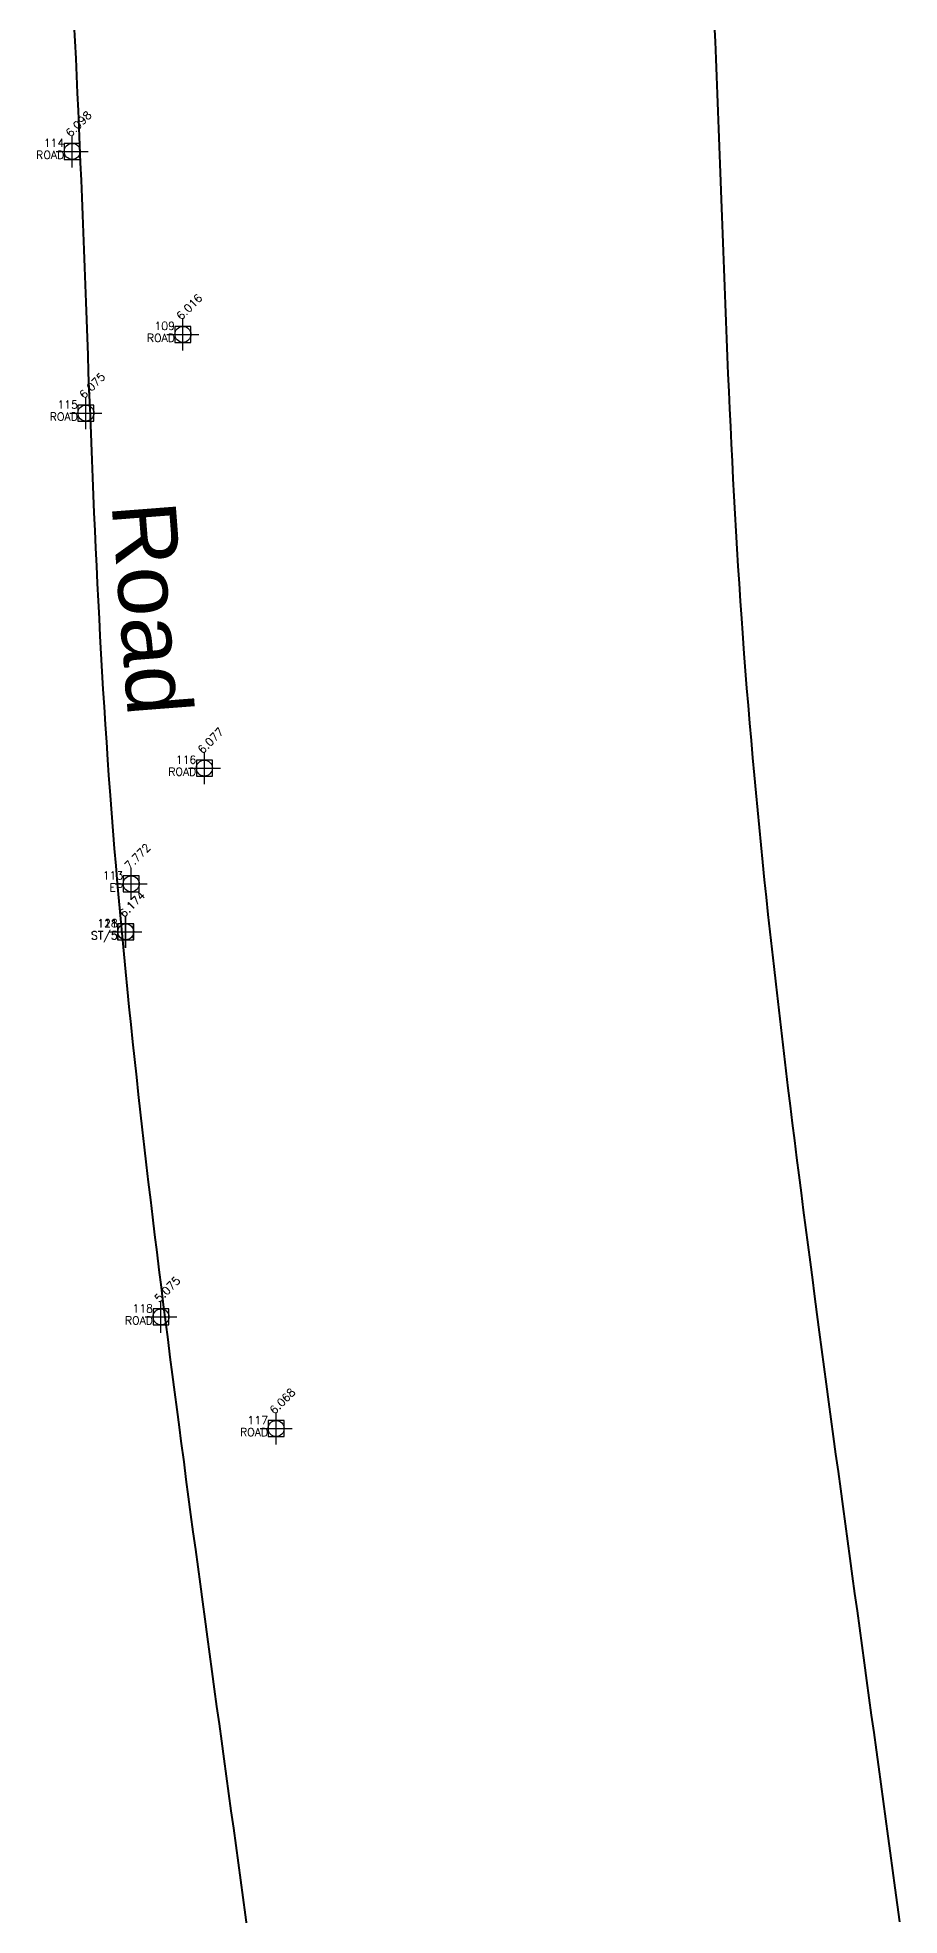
# Model space of a CAD drawing. Header units: millimetres. Extents: x 236733 to 237115, y 2579638 to 2580090.
# Drawn here: x 236958.1 to 236985, y 2579696.9 to 2579755.6 of the extents above; entities that cross this region are included whole.
import ezdxf
from ezdxf.enums import TextEntityAlignment as Align

# ---------------------------------------------------------------- set-up
doc = ezdxf.new("R2010")
doc.units = ezdxf.units.MM
doc.header["$MEASUREMENT"] = 0
doc.header["$PDMODE"] = 98
doc.header["$PDSIZE"] = 0.5
for name, color, linetype in [('Boundary', 6, 'Continuous'), ('Points', 7, 'Continuous'), ('Points-ELV', 6, 'Continuous'), ('Points-NUM', 4, 'Continuous'), ('Points-TXT', 3, 'Continuous'), ('Spot_Height', 7, 'Continuous')]:
    doc.layers.add(name, color=color, linetype=linetype)
doc.styles.add('romans', font='romans.shx')
doc.styles.get("Standard").update_dxf_attribs({"font": 'arial.ttf'})

# ---------------------------------------------------------------- blocks, each defined once
blk = doc.blocks.new('POINTS')
at = {"layer": 'Points'}
blk.add_line((0, 0), (0, 0), dxfattribs=at)
blk.add_point((0, 0), dxfattribs=at)
at = {"layer": 'Points-ELV', "style": 'romans'}
blk.add_attdef('ELEV', text='', height=1, rotation=45, dxfattribs=at).set_placement((0, 0), align=Align.BOTTOM_LEFT)
at = {"layer": 'Points-NUM', "style": 'romans'}
blk.add_attdef('PTNUM', text='', height=1, dxfattribs=at).set_placement((0, 0), align=Align.BOTTOM_RIGHT)
at = {"layer": 'Points-TXT', "style": 'romans'}
blk.add_attdef('DESC', text='', height=1, dxfattribs=at).set_placement((0, 0), align=Align.BOTTOM_RIGHT)

msp = doc.modelspace()

# ---------------------------------------------------------------- linework, layer by layer
at = {"layer": 'Boundary', "lineweight": 40}
for points in [[(236959.1934, 2579756.0013), (236959.221, 2579755.4604), (236959.2477, 2579754.9191), (236959.2736, 2579754.3775), (236959.2987, 2579753.8355), (236959.3232, 2579753.2932), (236959.347, 2579752.7505), (236959.3702, 2579752.2074), (236959.3929, 2579751.6626), (236959.4151, 2579751.1189), (236959.4368, 2579750.5749), (236959.4582, 2579750.0306), (236959.4793, 2579749.4859), (236959.5001, 2579748.9409), (236959.5207, 2579748.3955), (236959.5412, 2579747.8498), (236959.5616, 2579747.3038), (236959.582, 2579746.7574), (236959.6031, 2579746.1912), (236959.6228, 2579745.6637), (236959.6434, 2579745.1163), (236959.6643, 2579744.5687), (236959.6853, 2579744.0207), (236959.7067, 2579743.4725), (236959.7284, 2579742.924), (236959.7505, 2579742.3752), (236959.7731, 2579741.8262), (236959.7963, 2579741.2754), (236959.8201, 2579740.7257), (236959.8444, 2579740.1757), (236959.8695, 2579739.6256), (236959.8953, 2579739.0752), (236959.9219, 2579738.5245), (236959.9493, 2579737.9737), (236959.9777, 2579737.4227), (236960.0071, 2579736.8714), (236960.0375, 2579736.32), (236960.0689, 2579735.7683), (236960.1016, 2579735.2165), (236960.1354, 2579734.6646), (236960.1704, 2579734.1124), (236960.2068, 2579733.5602), (236960.2446, 2579733.008), (236960.2777, 2579732.5385), (236960.3243, 2579731.9031), (236960.3664, 2579731.3507), (236960.4098, 2579730.7989), (236960.4545, 2579730.2475), (236960.5006, 2579729.6963), (236960.5479, 2579729.1454), (236960.5965, 2579728.5949), (236960.6462, 2579728.0446), (236960.6972, 2579727.4945), (236960.7493, 2579726.9448), (236960.8026, 2579726.3952), (236960.8569, 2579725.846), (236960.9123, 2579725.2969), (236960.9688, 2579724.7481), (236961.0262, 2579724.1995), (236961.0846, 2579723.6512), (236961.144, 2579723.103), (236961.2042, 2579722.5551), (236961.2653, 2579722.0073), (236961.3273, 2579721.4597), (236961.3901, 2579720.9123), (236961.4536, 2579720.365), (236961.5179, 2579719.8179), (236961.5829, 2579719.271), (236961.6487, 2579718.7242), (236961.715, 2579718.1775), (236961.7821, 2579717.631), (236961.8497, 2579717.0845), (236961.9176, 2579716.5397), (236961.9864, 2579715.9934), (236962.0556, 2579715.4472), (236962.1253, 2579714.901), (236962.1954, 2579714.355), (236962.266, 2579713.809), (236962.3369, 2579713.2631), (236962.4082, 2579712.7172), (236962.4799, 2579712.1714), (236962.5377, 2579711.7323), (236962.6239, 2579711.0799), (236962.6964, 2579710.5339), (236962.7691, 2579709.9881), (236962.842, 2579709.4422), (236962.9152, 2579708.8964), (236962.9885, 2579708.3506), (236963.062, 2579707.8048), (236963.1357, 2579707.2592), (236963.2096, 2579706.7136), (236963.2836, 2579706.1682), (236963.3577, 2579705.6229), (236963.4319, 2579705.0777), (236963.5062, 2579704.5328), (236963.5806, 2579703.988), (236963.655, 2579703.4435), (236963.7295, 2579702.8993), (236963.804, 2579702.3553), (236963.8786, 2579701.8116), (236963.9531, 2579701.2682), (236964.0276, 2579700.7252), (236964.1021, 2579700.1825), (236964.1765, 2579699.6402), (236964.2509, 2579699.0983), (236964.3252, 2579698.5568), (236964.3994, 2579698.0157), (236964.4734, 2579697.4751), (236964.5474, 2579696.935), (236964.6212, 2579696.3954)], [(236979.2123, 2579755.9986), (236979.2346, 2579755.4522), (236979.2564, 2579754.9058), (236979.2779, 2579754.3594), (236979.2991, 2579753.8129), (236979.3199, 2579753.2664), (236979.3406, 2579752.7199), (236979.3611, 2579752.1733), (236979.3815, 2579751.6267), (236979.4019, 2579751.0801), (236979.423, 2579750.514), (236979.4427, 2579749.9869), (236979.4633, 2579749.4402), (236979.4841, 2579748.8936), (236979.5051, 2579748.347), (236979.5264, 2579747.8003), (236979.548, 2579747.2537), (236979.5701, 2579746.7072), (236979.5926, 2579746.1606), (236979.6156, 2579745.6142), (236979.6392, 2579745.0677), (236979.6634, 2579744.5213), (236979.6883, 2579743.975), (236979.7139, 2579743.4288), (236979.7403, 2579742.8826), (236979.7675, 2579742.3366), (236979.7956, 2579741.7906), (236979.8247, 2579741.2447), (236979.8548, 2579740.6989), (236979.8859, 2579740.1533), (236979.9181, 2579739.6078), (236979.9516, 2579739.0624), (236979.9862, 2579738.5171), (236980.0221, 2579737.972), (236980.0593, 2579737.4271), (236980.092, 2579736.965), (236980.138, 2579736.3376), (236980.1794, 2579735.7931), (236980.2222, 2579735.2488), (236980.2664, 2579734.7046), (236980.3118, 2579734.1606), (236980.3586, 2579733.6167), (236980.4065, 2579733.0728), (236980.4557, 2579732.5291), (236980.5061, 2579731.9855), (236980.5577, 2579731.442), (236980.6103, 2579730.8986), (236980.6641, 2579730.3553), (236980.7189, 2579729.812), (236980.7748, 2579729.2688), (236980.8316, 2579728.7256), (236980.8895, 2579728.1825), (236980.9483, 2579727.6394), (236981.008, 2579727.0963), (236981.0686, 2579726.5533), (236981.13, 2579726.0102), (236981.1923, 2579725.4672), (236981.2553, 2579724.9242), (236981.3192, 2579724.3811), (236981.3837, 2579723.8381), (236981.449, 2579723.295), (236981.515, 2579722.7519), (236981.5816, 2579722.2087), (236981.6488, 2579721.6655), (236981.7166, 2579721.1222), (236981.7849, 2579720.5788), (236981.8538, 2579720.0354), (236981.9231, 2579719.4918), (236981.993, 2579718.9482), (236982.0632, 2579718.4045), (236982.1339, 2579717.8607), (236982.205, 2579717.3167), (236982.2764, 2579716.7727), (236982.334, 2579716.335), (236982.4201, 2579715.6841), (236982.4923, 2579715.1397), (236982.5648, 2579714.5951), (236982.6376, 2579714.0505), (236982.7106, 2579713.5058), (236982.7838, 2579712.9611), (236982.8572, 2579712.4164), (236982.9307, 2579711.8717), (236983.0045, 2579711.327), (236983.0783, 2579710.7824), (236983.1523, 2579710.2379), (236983.2265, 2579709.6934), (236983.3007, 2579709.1491), (236983.375, 2579708.6049), (236983.4494, 2579708.0609), (236983.5238, 2579707.5171), (236983.5983, 2579706.9734), (236983.6728, 2579706.43), (236983.7473, 2579705.8869), (236983.8218, 2579705.344), (236983.8962, 2579704.8014), (236983.9706, 2579704.2591), (236984.045, 2579703.7171), (236984.1193, 2579703.1755), (236984.1935, 2579702.6343), (236984.2677, 2579702.0934), (236984.3417, 2579701.553), (236984.4155, 2579701.013), (236984.4892, 2579700.4735), (236984.5628, 2579699.9344), (236984.6362, 2579699.3959), (236984.7093, 2579698.8579), (236984.7823, 2579698.3204), (236984.8551, 2579697.7835), (236984.9276, 2579697.2471), (236984.9998, 2579696.7114)]]:
    msp.add_lwpolyline(points, dxfattribs=at)

# ---------------------------------------------------------------- block references
at = {"layer": 'Points', "linetype": 'Continuous'}
ref = msp.add_blockref('POINTS', (236959.141, 2579752.019, 6.098), dxfattribs=at)
ref.add_attrib('PTNUM', '114', dxfattribs={"layer": 'Points-NUM', "height": 0.25, "style": 'romans'}).set_placement((236958.891, 2579752.0815, 6.098), align=Align.BOTTOM_RIGHT)
ref.add_attrib('DESC', 'ROAD', dxfattribs={"layer": 'Points-TXT', "height": 0.25, "style": 'romans'}).set_placement((236958.891, 2579751.7065, 6.098), align=Align.BOTTOM_RIGHT)
ref.add_attrib('ELEV', '6.098', dxfattribs={"layer": 'Points-ELV', "height": 0.25, "rotation": 45, "style": 'romans'}).set_placement((236959.141, 2579752.394, 6.098), align=Align.BOTTOM_LEFT)
ref = msp.add_blockref('POINTS', (236962.601, 2579746.303, 6.016), dxfattribs=at)
ref.add_attrib('PTNUM', '109', dxfattribs={"layer": 'Points-NUM', "height": 0.25, "style": 'romans'}).set_placement((236962.351, 2579746.3655, 6.016), align=Align.BOTTOM_RIGHT)
ref.add_attrib('DESC', 'ROAD', dxfattribs={"layer": 'Points-TXT', "height": 0.25, "style": 'romans'}).set_placement((236962.351, 2579745.9905, 6.016), align=Align.BOTTOM_RIGHT)
ref.add_attrib('ELEV', '6.016', dxfattribs={"layer": 'Points-ELV', "height": 0.25, "rotation": 45, "style": 'romans'}).set_placement((236962.601, 2579746.678, 6.016), align=Align.BOTTOM_LEFT)
ref = msp.add_blockref('POINTS', (236959.566, 2579743.845, 6.075), dxfattribs=at)
ref.add_attrib('PTNUM', '115', dxfattribs={"layer": 'Points-NUM', "height": 0.25, "style": 'romans'}).set_placement((236959.316, 2579743.9075, 6.075), align=Align.BOTTOM_RIGHT)
ref.add_attrib('DESC', 'ROAD', dxfattribs={"layer": 'Points-TXT', "height": 0.25, "style": 'romans'}).set_placement((236959.316, 2579743.5325, 6.075), align=Align.BOTTOM_RIGHT)
ref.add_attrib('ELEV', '6.075', dxfattribs={"layer": 'Points-ELV', "height": 0.25, "rotation": 45, "style": 'romans'}).set_placement((236959.566, 2579744.22, 6.075), align=Align.BOTTOM_LEFT)
ref = msp.add_blockref('POINTS', (236963.27, 2579732.754, 6.077), dxfattribs=at)
ref.add_attrib('PTNUM', '116', dxfattribs={"layer": 'Points-NUM', "height": 0.25, "style": 'romans'}).set_placement((236963.02, 2579732.8165, 6.077), align=Align.BOTTOM_RIGHT)
ref.add_attrib('DESC', 'ROAD', dxfattribs={"layer": 'Points-TXT', "height": 0.25, "style": 'romans'}).set_placement((236963.02, 2579732.4415, 6.077), align=Align.BOTTOM_RIGHT)
ref.add_attrib('ELEV', '6.077', dxfattribs={"layer": 'Points-ELV', "height": 0.25, "rotation": 45, "style": 'romans'}).set_placement((236963.27, 2579733.129, 6.077), align=Align.BOTTOM_LEFT)
ref = msp.add_blockref('POINTS', (236960.983, 2579729.138, 7.772), dxfattribs=at)
ref.add_attrib('PTNUM', '113', dxfattribs={"layer": 'Points-NUM', "height": 0.25, "style": 'romans'}).set_placement((236960.733, 2579729.2005, 7.772), align=Align.BOTTOM_RIGHT)
ref.add_attrib('DESC', 'EP', dxfattribs={"layer": 'Points-TXT', "height": 0.25, "style": 'romans'}).set_placement((236960.733, 2579728.8255, 7.772), align=Align.BOTTOM_RIGHT)
ref.add_attrib('ELEV', '7.772', dxfattribs={"layer": 'Points-ELV', "height": 0.25, "rotation": 45, "style": 'romans'}).set_placement((236960.983, 2579729.513, 7.772), align=Align.BOTTOM_LEFT)
ref = msp.add_blockref('POINTS', (236960.81, 2579727.64, 6.17), dxfattribs=at)
ref.add_attrib('PTNUM', '111', dxfattribs={"layer": 'Points-NUM', "height": 0.25, "style": 'romans'}).set_placement((236960.56, 2579727.7025, 6.17), align=Align.BOTTOM_RIGHT)
ref.add_attrib('DESC', 'ST/5', dxfattribs={"layer": 'Points-TXT', "height": 0.25, "style": 'romans'}).set_placement((236960.56, 2579727.3275, 6.17), align=Align.BOTTOM_RIGHT)
ref.add_attrib('ELEV', '6.17', dxfattribs={"layer": 'Points-ELV', "height": 0.25, "rotation": 45, "style": 'romans'}).set_placement((236960.81, 2579728.015, 6.17), align=Align.BOTTOM_LEFT)
ref = msp.add_blockref('POINTS', (236960.815, 2579727.643, 6.174), dxfattribs=at)
ref.add_attrib('PTNUM', '128', dxfattribs={"layer": 'Points-NUM', "height": 0.25, "style": 'romans'}).set_placement((236960.565, 2579727.7055, 6.174), align=Align.BOTTOM_RIGHT)
ref.add_attrib('DESC', 'ST/5', dxfattribs={"layer": 'Points-TXT', "height": 0.25, "style": 'romans'}).set_placement((236960.565, 2579727.3305, 6.174), align=Align.BOTTOM_RIGHT)
ref.add_attrib('ELEV', '6.174', dxfattribs={"layer": 'Points-ELV', "height": 0.25, "rotation": 45, "style": 'romans'}).set_placement((236960.815, 2579728.018, 6.174), align=Align.BOTTOM_LEFT)
ref = msp.add_blockref('POINTS', (236961.915, 2579715.613, 5.075), dxfattribs=at)
ref.add_attrib('PTNUM', '118', dxfattribs={"layer": 'Points-NUM', "height": 0.25, "style": 'romans'}).set_placement((236961.665, 2579715.6755, 5.075), align=Align.BOTTOM_RIGHT)
ref.add_attrib('DESC', 'ROAD', dxfattribs={"layer": 'Points-TXT', "height": 0.25, "style": 'romans'}).set_placement((236961.665, 2579715.3005, 5.075), align=Align.BOTTOM_RIGHT)
ref.add_attrib('ELEV', '5.075', dxfattribs={"layer": 'Points-ELV', "height": 0.25, "rotation": 45, "style": 'romans'}).set_placement((236961.915, 2579715.988, 5.075), align=Align.BOTTOM_LEFT)
ref = msp.add_blockref('POINTS', (236965.512, 2579712.124, 6.068), dxfattribs=at)
ref.add_attrib('PTNUM', '117', dxfattribs={"layer": 'Points-NUM', "height": 0.25, "style": 'romans'}).set_placement((236965.262, 2579712.1865, 6.068), align=Align.BOTTOM_RIGHT)
ref.add_attrib('DESC', 'ROAD', dxfattribs={"layer": 'Points-TXT', "height": 0.25, "style": 'romans'}).set_placement((236965.262, 2579711.8115, 6.068), align=Align.BOTTOM_RIGHT)
ref.add_attrib('ELEV', '6.068', dxfattribs={"layer": 'Points-ELV', "height": 0.25, "rotation": 45, "style": 'romans'}).set_placement((236965.512, 2579712.499, 6.068), align=Align.BOTTOM_LEFT)

# ---------------------------------------------------------------- texts
at = {"layer": 'Spot_Height', "insert": (236962.362, 2579741.1511), "char_height": 2, "attachment_point": 1, "rotation": 274.428731}
msp.add_mtext_dynamic_manual_height_columns('Road', width=9.699371, gutter_width=1, heights=[0], dxfattribs=at)

doc.saveas('drawing.dxf')
